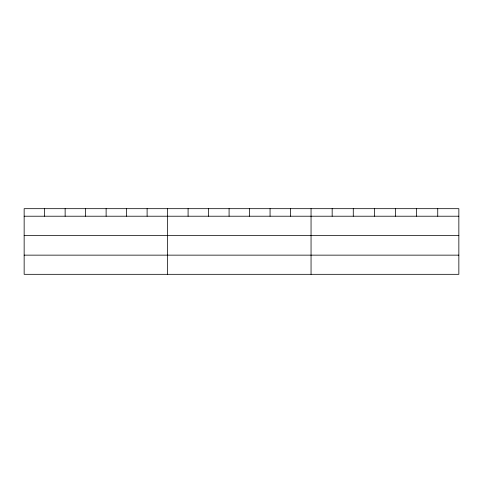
<?xml version="1.0" encoding="UTF-8"?>
<svg xmlns="http://www.w3.org/2000/svg" width="483" height="483" viewBox="0 0 483 483"><rect width="100%" height="100%" fill="white"/><g stroke="black" fill="none" stroke-linecap="round" stroke-linejoin="round"><path stroke-width="0.72" d="M458.85 235.39L458.85 208.68L24.15 208.68L24.15 274.32L458.85 274.32L458.85 235.39L24.15 235.39M24.15 216.215L458.85 216.215M24.15 255.145L458.85 255.145M437.737 208.68L437.737 216.215M416.624 208.68L416.624 216.215M395.511 208.68L395.511 216.215M374.391 208.68L374.391 216.215M353.278 208.68L353.278 216.215M332.165 208.68L332.165 216.215M311.052 208.68L311.052 274.32M290.561 208.68L290.561 216.215M270.063 208.68L270.063 216.215M249.572 208.68L249.572 216.215M229.081 208.68L229.081 216.215M208.59 208.68L208.59 216.215M188.092 208.68L188.092 216.215M167.601 208.68L167.601 274.32M147.11 208.68L147.11 216.215M126.612 208.68L126.612 216.215M106.121 208.68L106.121 216.215M85.63 208.68L85.63 216.215M65.139 208.68L65.139 216.215M44.641 208.68L44.641 216.215"/></g></svg>
